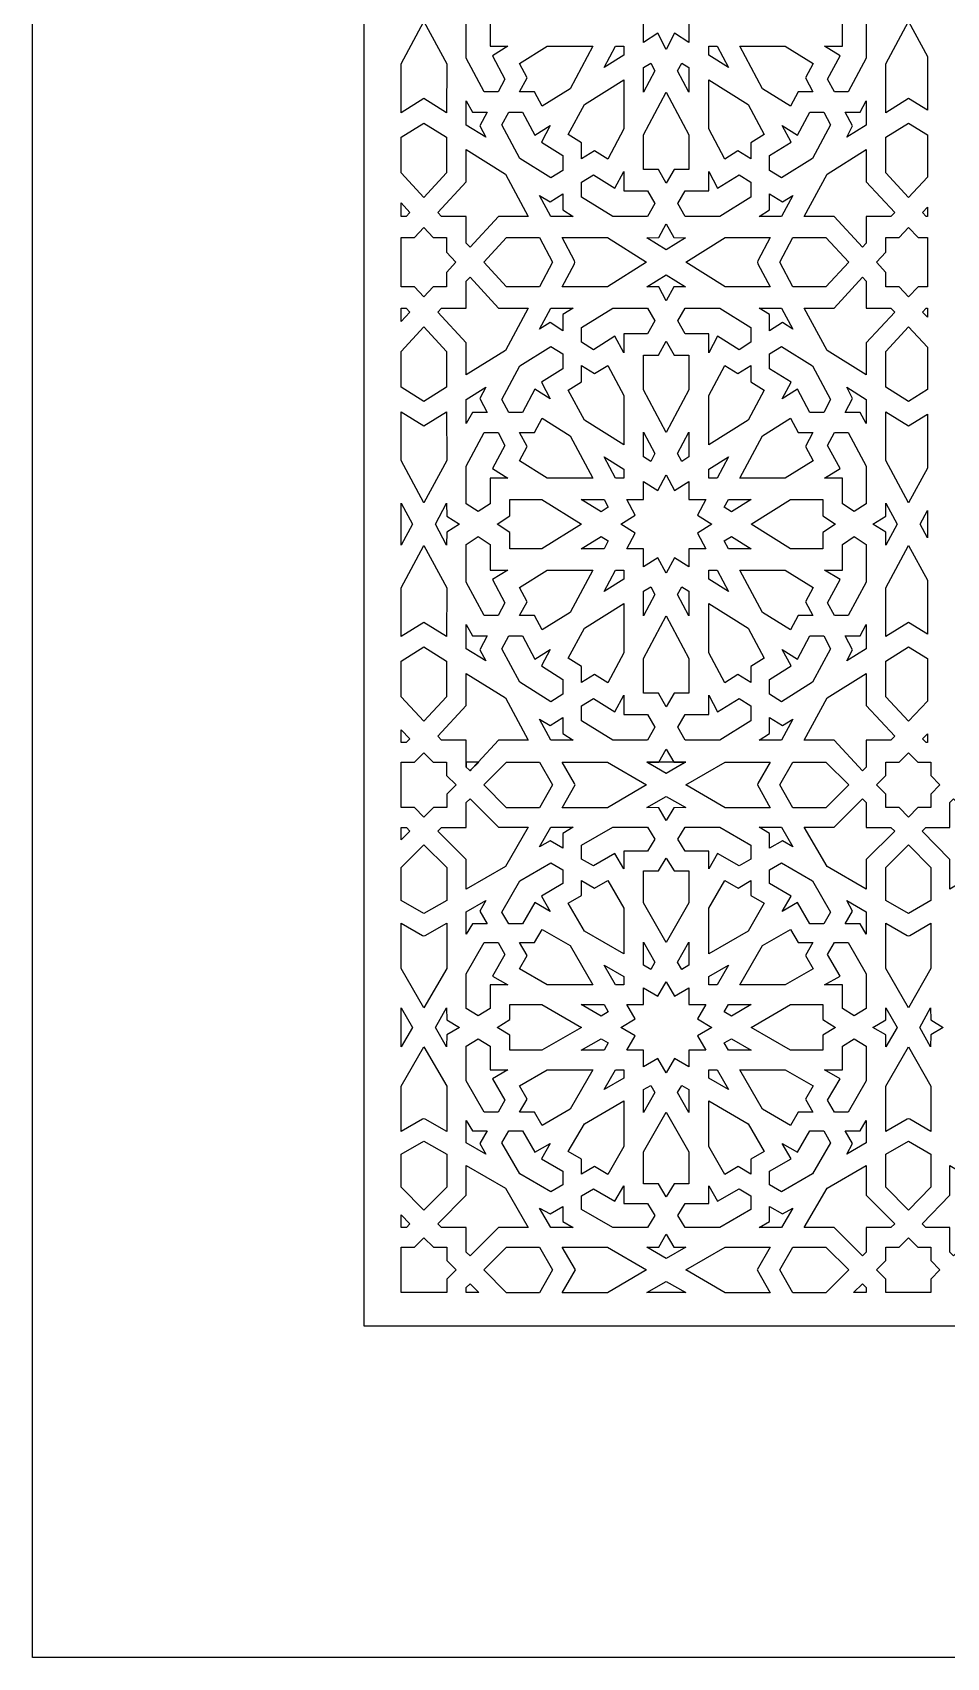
# Model space of a CAD drawing. Extents: x -340 to 340, y -250 to 250.
# Drawn here: x -340 to -202.1, y -250 to -5 of the extents above; entities that cross this region are included whole.
import ezdxf

# ---------------------------------------------------------------- set-up
doc = ezdxf.new("R2010")
doc.units = 0
doc.layers.add('LAYER_1', color=18, linetype='CONTINUOUS')
doc.layers.add('LAYER_10', color=174, linetype='CONTINUOUS')

msp = doc.modelspace()

# ---------------------------------------------------------------- linework, layer by layer
at = {"layer": 'LAYER_1'}
for points in [[(-340, -250), (-340, 100), (-180, 250), (340, 250), (340, -250)], [(-243.13, 5.11), (-240.96, 6.54), (-240.96, 3.67), (-238.44, 3.67), (-239.7, 1.19), (-237.89, 0), (-239.7, -1.19), (-238.44, -3.67), (-240.96, -3.67), (-240.96, -6.54), (-243.13, -5.11), (-244.39, -7.59), (-245.65, -5.11), (-247.83, -6.54), (-247.83, -3.67), (-250.34, -3.67), (-249.08, -1.19), (-250.89, 0), (-249.08, 1.19), (-250.34, 3.67), (-247.83, 3.67), (-247.83, 6.54), (-245.65, 5.11), (-244.39, 7.59)], [(-270.97, -3.24), (-270.97, -7.09), (-268.28, -7.09), (-270.61, -8.54), (-268.74, -12.03), (-269.77, -13.97), (-271.85, -13.97), (-274.56, -8.9), (-274.55, -3.24), (-272.75, -2.05)], [(-214.23, -3.24), (-214.23, -8.9), (-216.93, -13.97), (-219.01, -13.97), (-220.05, -12.03), (-218.17, -8.54), (-220.5, -7.09), (-217.82, -7.09), (-217.82, -3.24), (-216.03, -2.05)], [(-277.51, -9.75), (-277.52, -17.12), (-280.95, -14.98), (-284.39, -17.12), (-284.39, -9.75), (-280.96, -3.37), (-280.95, -3.38), (-280.95, -3.37)], [(-205, -8.62), (-205, -16.74), (-207.83, -14.98), (-211.27, -17.12), (-211.27, -9.75), (-207.84, -3.37), (-207.83, -3.38), (-207.83, -3.37)], [(-255.48, -7.09), (-258.91, -13.51), (-263.11, -16.13), (-264.27, -13.97), (-266.52, -13.97), (-265.39, -11.86), (-266.55, -9.71), (-262.35, -7.09)], [(-250.79, -7.09), (-250.79, -8.45), (-253.77, -10.31), (-252.05, -7.09)], [(-235.01, -10.31), (-237.99, -8.45), (-237.99, -7.09), (-236.73, -7.09)], [(-222.23, -9.71), (-223.39, -11.86), (-222.26, -13.97), (-224.51, -13.97), (-225.67, -16.13), (-229.87, -13.51), (-233.3, -7.09), (-226.44, -7.09)], [(-246.11, -10.79), (-247.83, -14.01), (-247.83, -10.3), (-246.74, -9.62)], [(-240.96, -10.3), (-240.96, -14.01), (-242.68, -10.79), (-242.05, -9.62)], [(-250.79, -19.56), (-253.22, -24.1), (-255.22, -22.85), (-257.17, -24.07), (-257.17, -21.64), (-259.17, -20.39), (-256.74, -15.85), (-250.79, -12.15)], [(-232.04, -15.85), (-229.62, -20.39), (-231.62, -21.64), (-231.62, -24.07), (-233.57, -22.85), (-235.56, -24.1), (-237.99, -19.56), (-237.99, -12.15)], [(-240.96, -20.42), (-240.96, -25.67), (-243.21, -25.66), (-244.39, -27.74), (-245.57, -25.66), (-247.83, -25.67), (-247.83, -20.42), (-244.39, -14)], [(-273.64, -17.01), (-271.4, -17.01), (-272.52, -19.1), (-271.63, -20.8), (-274.55, -18.98), (-274.56, -15.33)], [(-264.2, -20.5), (-261.88, -19.06), (-263.22, -21.56), (-259.98, -23.58), (-259.98, -25.83), (-261.78, -26.94), (-266.47, -24.02), (-269.18, -18.95), (-268.15, -17.01), (-266.07, -17.01)], [(-220.64, -17.01), (-219.6, -18.95), (-222.31, -24.02), (-227.01, -26.94), (-228.8, -25.83), (-228.8, -23.58), (-225.57, -21.56), (-226.9, -19.06), (-224.59, -20.5), (-222.72, -17.01)], [(-214.23, -18.98), (-217.16, -20.8), (-216.27, -19.1), (-217.38, -17.01), (-215.15, -17.01), (-214.23, -15.33)], [(-277.52, -20.82), (-277.52, -26.19), (-280.95, -29.89), (-284.39, -26.19), (-284.39, -20.82), (-280.95, -18.68)], [(-205, -20.44), (-205, -26.84), (-207.83, -29.89), (-211.27, -26.19), (-211.27, -20.82), (-207.83, -18.68)], [(-268.64, -26.36), (-265.23, -32.75), (-269.7, -32.75), (-273.99, -37.39), (-274.55, -36.79), (-274.55, -32.74), (-278.3, -32.74), (-278.85, -32.14), (-274.56, -27.51), (-274.56, -22.67)], [(-214.23, -27.51), (-209.93, -32.14), (-210.49, -32.74), (-214.24, -32.74), (-214.24, -36.79), (-214.79, -37.39), (-219.08, -32.75), (-223.56, -32.75), (-220.14, -26.36), (-214.23, -22.67)], [(-250.79, -28.87), (-247.23, -28.87), (-246.13, -30.8), (-247.24, -32.75), (-252.47, -32.75), (-257.17, -29.83), (-257.17, -27.58), (-255.37, -26.46), (-252.14, -28.49), (-250.79, -25.97)], [(-236.65, -28.49), (-233.41, -26.46), (-231.62, -27.58), (-231.62, -29.83), (-236.31, -32.75), (-241.55, -32.75), (-242.65, -30.8), (-241.55, -28.87), (-237.99, -28.87), (-237.99, -25.97)], [(-259.98, -31.75), (-258.42, -32.75), (-261.8, -32.74), (-263.49, -29.59), (-261.92, -30.55), (-259.98, -29.34)], [(-226.86, -30.55), (-225.29, -29.59), (-226.98, -32.74), (-230.36, -32.75), (-228.8, -31.75), (-228.8, -29.34)], [(-283.06, -32.14), (-283.61, -32.74), (-284.38, -32.74), (-284.38, -30.71)], [(-205, -32.74), (-205.17, -32.74), (-205.73, -32.14), (-205, -31.36)], [(-243.27, -35.94), (-241.47, -35.96), (-244.39, -37.78), (-247.32, -35.96), (-245.51, -35.94), (-244.39, -33.85)], [(-279.54, -35.94), (-277.52, -35.94), (-277.52, -38.11), (-276.11, -39.65), (-277.52, -41.19), (-277.52, -43.36), (-279.54, -43.36), (-280.95, -44.89), (-282.37, -43.36), (-284.38, -43.36), (-284.38, -41.19), (-284.38, -39.65), (-284.38, -38.11), (-284.38, -35.94), (-282.37, -35.94), (-280.95, -34.42)], [(-261.53, -39.65), (-263.52, -43.37), (-268.49, -43.37), (-271.92, -39.65), (-268.49, -35.94), (-263.52, -35.94)], [(-247.35, -39.65), (-253.27, -43.37), (-260.09, -43.37), (-258.22, -39.88), (-258.17, -39.65), (-258.22, -39.43), (-260.09, -35.94), (-253.27, -35.93)], [(-228.69, -35.94), (-230.56, -39.43), (-230.61, -39.65), (-230.56, -39.88), (-228.69, -43.37), (-235.51, -43.37), (-241.44, -39.65), (-235.51, -35.93)], [(-220.3, -35.94), (-216.86, -39.65), (-220.3, -43.37), (-225.27, -43.37), (-227.25, -39.65), (-225.27, -35.94)], [(-206.41, -35.94), (-205, -35.94), (-205, -43.36), (-206.41, -43.36), (-207.83, -44.89), (-209.25, -43.36), (-211.26, -43.36), (-211.26, -41.19), (-212.68, -39.65), (-211.26, -38.11), (-211.26, -35.94), (-209.25, -35.94), (-207.83, -34.42)], [(-241.47, -43.35), (-243.27, -43.36), (-244.39, -45.46), (-245.51, -43.36), (-247.32, -43.35), (-244.39, -41.53)], [(-269.7, -46.56), (-265.23, -46.56), (-268.64, -52.94), (-274.56, -56.63), (-274.56, -51.8), (-278.85, -47.17), (-278.3, -46.57), (-274.55, -46.57), (-274.55, -42.52), (-273.99, -41.92)], [(-214.24, -42.52), (-214.24, -46.57), (-210.49, -46.57), (-209.93, -47.17), (-214.23, -51.8), (-214.23, -56.63), (-220.14, -52.94), (-223.56, -46.56), (-219.08, -46.56), (-214.79, -41.92)], [(-283.61, -46.57), (-283.06, -47.17), (-284.38, -48.6), (-284.38, -46.57)], [(-259.98, -47.55), (-259.98, -49.97), (-261.92, -48.76), (-263.49, -49.72), (-261.8, -46.56), (-258.42, -46.56)], [(-247.24, -46.56), (-246.13, -48.5), (-247.23, -50.44), (-250.79, -50.44), (-250.79, -53.33), (-252.14, -50.82), (-255.37, -52.84), (-257.17, -51.72), (-257.17, -49.48), (-252.47, -46.56)], [(-231.62, -49.48), (-231.62, -51.72), (-233.41, -52.84), (-236.65, -50.82), (-237.99, -53.33), (-237.99, -50.44), (-241.55, -50.44), (-242.65, -48.5), (-241.55, -46.56), (-236.31, -46.56)], [(-226.98, -46.56), (-225.29, -49.72), (-226.86, -48.76), (-228.8, -49.97), (-228.8, -47.55), (-230.36, -46.56)], [(-205, -47.95), (-205.73, -47.17), (-205.17, -46.57), (-205, -46.57)], [(-277.52, -53.12), (-277.52, -58.48), (-280.95, -60.63), (-284.39, -58.48), (-284.39, -53.12), (-280.95, -49.41)], [(-205, -52.47), (-205, -58.86), (-207.83, -60.63), (-211.27, -58.48), (-211.27, -53.12), (-207.83, -49.41)], [(-259.98, -53.48), (-259.98, -55.72), (-263.22, -57.75), (-261.88, -60.25), (-264.2, -58.8), (-266.07, -62.29), (-268.15, -62.29), (-269.18, -60.36), (-266.47, -55.29), (-261.78, -52.36)], [(-243.21, -53.64), (-240.96, -53.64), (-240.96, -58.88), (-244.39, -65.31), (-247.83, -58.88), (-247.83, -53.64), (-245.57, -53.64), (-244.39, -51.57)], [(-222.31, -55.29), (-219.6, -60.36), (-220.64, -62.29), (-222.72, -62.29), (-224.59, -58.8), (-226.9, -60.25), (-225.57, -57.75), (-228.8, -55.72), (-228.8, -53.48), (-227.01, -52.36)], [(-250.79, -59.74), (-250.79, -67.16), (-256.74, -63.45), (-259.17, -58.92), (-257.17, -57.67), (-257.17, -55.24), (-255.22, -56.45), (-253.22, -55.2)], [(-233.57, -56.45), (-231.62, -55.24), (-231.62, -57.67), (-229.62, -58.92), (-232.04, -63.45), (-237.99, -67.16), (-237.99, -59.74), (-235.56, -55.2)], [(-272.52, -60.2), (-271.4, -62.29), (-273.64, -62.29), (-274.56, -63.98), (-274.55, -60.33), (-271.63, -58.51)], [(-214.23, -60.33), (-214.23, -63.98), (-215.15, -62.29), (-217.38, -62.29), (-216.27, -60.2), (-217.16, -58.51)], [(-280.95, -64.33), (-277.52, -62.18), (-277.51, -69.55), (-280.95, -75.93), (-280.95, -75.93), (-280.96, -75.93), (-284.39, -69.55), (-284.39, -62.18)], [(-258.91, -65.8), (-255.48, -72.22), (-262.35, -72.22), (-266.55, -69.6), (-265.39, -67.44), (-266.52, -65.34), (-264.27, -65.34), (-263.11, -63.18)], [(-224.51, -65.34), (-222.26, -65.34), (-223.39, -67.44), (-222.23, -69.6), (-226.44, -72.22), (-233.3, -72.22), (-229.87, -65.8), (-225.67, -63.18)], [(-207.83, -64.33), (-205, -62.56), (-205, -70.68), (-207.83, -75.93), (-207.83, -75.93), (-207.84, -75.93), (-211.27, -69.55), (-211.27, -62.18)], [(-269.77, -65.34), (-268.74, -67.28), (-270.61, -70.77), (-268.28, -72.22), (-270.97, -72.22), (-270.97, -76.07), (-272.75, -77.25), (-274.55, -76.06), (-274.56, -70.41), (-271.85, -65.34)], [(-246.11, -68.51), (-246.74, -69.69), (-247.83, -69.01), (-247.83, -65.29)], [(-240.96, -69.01), (-242.05, -69.69), (-242.68, -68.51), (-240.96, -65.29)], [(-214.23, -70.41), (-214.23, -76.06), (-216.03, -77.25), (-217.82, -76.07), (-217.82, -72.22), (-220.5, -72.22), (-218.17, -70.77), (-220.05, -67.28), (-219.01, -65.34), (-216.93, -65.34)], [(-250.79, -70.86), (-250.79, -72.22), (-252.05, -72.22), (-253.77, -69)], [(-236.73, -72.22), (-237.99, -72.22), (-237.99, -70.86), (-235.01, -69)], [(-243.13, -74.07), (-240.96, -72.71), (-240.96, -75.42), (-238.44, -75.42), (-239.7, -77.78), (-237.52, -79.13), (-239.7, -80.49), (-238.44, -82.84), (-240.96, -82.84), (-240.96, -85.56), (-243.13, -84.2), (-244.39, -86.55), (-245.65, -84.2), (-247.83, -85.56), (-247.83, -82.84), (-250.34, -82.84), (-249.08, -80.49), (-251.26, -79.13), (-249.08, -77.78), (-250.34, -75.42), (-247.83, -75.42), (-247.83, -72.71), (-245.65, -74.07), (-244.39, -71.72)], [(-257.19, -79.13), (-263.14, -82.84), (-268, -82.84), (-267.99, -80.41), (-269.92, -79.13), (-267.99, -77.86), (-268, -75.42), (-263.14, -75.42)], [(-253.14, -76.6), (-254.23, -77.28), (-257.21, -75.42), (-253.77, -75.42)], [(-231.57, -75.42), (-234.56, -77.28), (-235.65, -76.6), (-235.02, -75.42)], [(-220.79, -75.42), (-220.79, -77.86), (-218.87, -79.13), (-220.79, -80.41), (-220.79, -82.84), (-225.64, -82.84), (-231.59, -79.13), (-225.64, -75.42)], [(-282.69, -79.13), (-284.37, -82.3), (-284.38, -81.49), (-284.38, -76.78), (-284.37, -75.97)], [(-277.51, -77.93), (-275.58, -79.13), (-277.51, -80.34), (-277.53, -82.3), (-279.21, -79.13), (-277.53, -75.97)], [(-209.57, -79.13), (-211.25, -82.3), (-211.27, -80.34), (-213.21, -79.13), (-211.27, -77.93), (-211.25, -75.97)], [(-205, -81.19), (-206.09, -79.13), (-205, -77.08)], [(-277.51, -88.72), (-277.52, -96.09), (-280.95, -93.94), (-284.39, -96.09), (-284.39, -88.72), (-280.96, -82.34), (-280.95, -82.34), (-280.95, -82.34)], [(-270.97, -82.2), (-270.97, -86.05), (-268.28, -86.05), (-270.61, -87.5), (-268.74, -90.99), (-269.77, -92.93), (-271.85, -92.93), (-274.56, -87.86), (-274.55, -82.21), (-272.75, -81.01)], [(-253.14, -81.67), (-253.77, -82.84), (-257.21, -82.84), (-254.23, -80.99)], [(-231.57, -82.84), (-235.02, -82.84), (-235.65, -81.67), (-234.56, -80.99)], [(-214.23, -82.21), (-214.23, -87.86), (-216.93, -92.93), (-219.01, -92.93), (-220.05, -90.99), (-218.17, -87.5), (-220.5, -86.05), (-217.82, -86.05), (-217.82, -82.2), (-216.03, -81.01)], [(-205, -87.59), (-205, -95.71), (-207.83, -93.94), (-211.27, -96.09), (-211.27, -88.72), (-207.84, -82.34), (-207.83, -82.34), (-207.83, -82.34)], [(-255.48, -86.05), (-258.91, -92.47), (-263.11, -95.09), (-264.27, -92.93), (-266.52, -92.93), (-265.39, -90.83), (-266.55, -88.67), (-262.35, -86.05)], [(-250.79, -86.05), (-250.79, -87.41), (-253.77, -89.27), (-252.05, -86.05)], [(-235.01, -89.27), (-237.99, -87.41), (-237.99, -86.05), (-236.73, -86.05)], [(-222.23, -88.67), (-223.39, -90.83), (-222.26, -92.93), (-224.51, -92.93), (-225.67, -95.09), (-229.87, -92.47), (-233.3, -86.05), (-226.44, -86.05)], [(-246.11, -89.76), (-247.83, -92.98), (-247.83, -89.26), (-246.74, -88.58)], [(-240.96, -89.26), (-240.96, -92.98), (-242.68, -89.76), (-242.05, -88.58)], [(-250.79, -98.53), (-253.22, -103.07), (-255.22, -101.82), (-257.17, -103.03), (-257.17, -100.6), (-259.17, -99.35), (-256.74, -94.82), (-250.79, -91.11)], [(-240.96, -99.39), (-240.96, -104.63), (-243.21, -104.62), (-244.39, -106.7), (-245.57, -104.62), (-247.83, -104.63), (-247.83, -99.39), (-244.39, -92.96)], [(-232.04, -94.82), (-229.62, -99.35), (-231.62, -100.6), (-231.62, -103.03), (-233.57, -101.82), (-235.56, -103.07), (-237.99, -98.53), (-237.99, -91.11)], [(-273.64, -95.97), (-271.4, -95.97), (-272.52, -98.07), (-271.63, -99.76), (-274.55, -97.94), (-274.56, -94.29)], [(-214.23, -97.94), (-217.16, -99.76), (-216.27, -98.07), (-217.38, -95.97), (-215.15, -95.97), (-214.23, -94.29)], [(-277.52, -99.78), (-277.52, -105.15), (-280.95, -108.86), (-284.39, -105.15), (-284.39, -99.78), (-280.95, -97.64)], [(-264.2, -99.47), (-261.88, -98.02), (-263.22, -100.52), (-259.98, -102.54), (-259.98, -104.79), (-261.78, -105.91), (-266.47, -102.98), (-269.18, -97.91), (-268.15, -95.97), (-266.07, -95.97)], [(-220.64, -95.97), (-219.6, -97.91), (-222.31, -102.98), (-227.01, -105.91), (-228.8, -104.79), (-228.8, -102.54), (-225.57, -100.52), (-226.9, -98.02), (-224.59, -99.47), (-222.72, -95.97)], [(-205, -99.41), (-205, -105.8), (-207.83, -108.86), (-211.27, -105.15), (-211.27, -99.78), (-207.83, -97.64)], [(-268.64, -105.33), (-265.23, -111.71), (-269.7, -111.71), (-272.76, -115.01), (-272.67, -115.01), (-273.85, -116.19), (-272.76, -115.01), (-274.55, -115.01), (-274.55, -111.7), (-278.3, -111.7), (-278.85, -111.1), (-274.56, -106.47), (-274.56, -101.63)], [(-214.23, -106.47), (-209.93, -111.1), (-210.49, -111.7), (-214.24, -111.7), (-214.24, -115.75), (-214.79, -116.35), (-219.08, -111.71), (-223.56, -111.71), (-220.14, -105.33), (-214.23, -101.63)], [(-250.79, -107.83), (-247.23, -107.83), (-246.13, -109.76), (-247.24, -111.71), (-252.47, -111.71), (-257.17, -108.79), (-257.17, -106.55), (-255.37, -105.43), (-252.14, -107.45), (-250.79, -104.94)], [(-236.65, -107.45), (-233.41, -105.43), (-231.62, -106.55), (-231.62, -108.79), (-236.31, -111.71), (-241.55, -111.71), (-242.65, -109.76), (-241.55, -107.83), (-237.99, -107.83), (-237.99, -104.94)], [(-283.06, -111.49), (-283.61, -112.04), (-284.38, -112.04), (-284.38, -110.17)], [(-259.98, -110.72), (-258.42, -111.71), (-261.8, -111.7), (-263.49, -108.55), (-261.92, -109.51), (-259.98, -108.3)], [(-226.86, -109.51), (-225.29, -108.55), (-226.98, -111.7), (-230.36, -111.71), (-228.8, -110.72), (-228.8, -108.3)], [(-205, -112.04), (-205.17, -112.04), (-205.73, -111.49), (-205, -110.76)], [(-279.54, -115.01), (-277.52, -115.01), (-277.52, -117.02), (-276.1, -118.44), (-277.51, -119.86), (-277.51, -121.87), (-279.52, -121.87), (-280.95, -123.29), (-282.37, -121.87), (-284.38, -121.87), (-284.38, -119.86), (-284.39, -119.85), (-284.39, -118.44), (-284.38, -117.02), (-284.38, -115.01), (-282.37, -115.01), (-280.95, -113.6)], [(-274.55, -115.75), (-274.13, -116.2), (-274.55, -115.78), (-274.55, -115.01), (-274.55, -115.01)], [(-261.53, -118.44), (-263.51, -121.88), (-268.48, -121.88), (-271.92, -118.44), (-268.49, -115.01), (-263.52, -115.01)], [(-247.35, -118.44), (-247.36, -118.44), (-247.36, -118.45), (-253.27, -121.88), (-260.09, -121.88), (-258.14, -118.44), (-258.22, -118.24), (-260.09, -115.01), (-253.27, -115)], [(-243.27, -115.01), (-245.51, -115.01), (-245.51, -115.01), (-247.31, -115.03), (-247.32, -115.02), (-246.57, -115.01), (-245.51, -115.01), (-244.39, -113.08)], [(-244.39, -116.7), (-241.47, -115.03), (-241.47, -115.03), (-244.39, -116.71), (-247.32, -115.03), (-247.31, -115.03)], [(-242.21, -115.01), (-241.46, -115.02), (-241.47, -115.03), (-243.27, -115.01), (-243.27, -115.01)], [(-228.69, -115.01), (-230.56, -118.24), (-230.65, -118.44), (-228.7, -121.88), (-235.52, -121.88), (-241.43, -118.45), (-241.43, -118.44), (-241.43, -118.44), (-235.51, -115)], [(-220.3, -115.01), (-216.86, -118.44), (-216.87, -118.44), (-220.3, -121.88), (-225.27, -121.88), (-227.25, -118.44), (-225.27, -115.01)], [(-206.43, -115.01), (-204.49, -115.01), (-204.49, -117.02), (-203.12, -118.44), (-204.49, -119.86), (-204.49, -121.87), (-206.45, -121.87), (-207.83, -123.29), (-209.26, -121.87), (-211.27, -121.87), (-211.27, -119.86), (-212.68, -118.44), (-211.26, -117.02), (-211.26, -115.01), (-209.25, -115.01), (-207.83, -113.6)], [(-273.99, -116.35), (-274.13, -116.2), (-273.99, -116.34), (-273.85, -116.19)], [(-269.7, -124.84), (-265.23, -124.84), (-268.64, -130.75), (-274.56, -134.17), (-274.56, -129.69), (-278.85, -125.4), (-278.3, -124.85), (-274.55, -124.85), (-274.55, -121.1), (-273.99, -120.54)], [(-241.46, -121.86), (-243.27, -121.88), (-244.39, -123.82), (-245.51, -121.88), (-247.32, -121.86), (-244.39, -120.18)], [(-214.24, -121.1), (-214.24, -124.85), (-210.49, -124.85), (-209.93, -125.4), (-214.23, -129.69), (-214.23, -134.17), (-220.14, -130.75), (-223.56, -124.84), (-219.08, -124.84), (-214.79, -120.54)], [(-196.89, -124.84), (-192.53, -124.84), (-195.86, -130.75), (-201.61, -134.17), (-201.61, -129.69), (-205.79, -125.4), (-205.25, -124.85), (-201.6, -124.85), (-201.6, -121.1), (-201.06, -120.54)], [(-283.05, -125.4), (-284.39, -126.74), (-284.39, -124.85), (-283.6, -124.85)], [(-259.98, -125.76), (-259.98, -128), (-261.92, -126.88), (-263.49, -127.77), (-261.8, -124.84), (-258.43, -124.84)], [(-247.24, -124.84), (-246.13, -126.64), (-247.23, -128.43), (-250.79, -128.43), (-250.79, -131.11), (-252.14, -128.79), (-255.37, -130.66), (-257.17, -129.62), (-257.17, -127.54), (-252.47, -124.84)], [(-231.62, -127.54), (-231.62, -129.62), (-233.41, -130.66), (-236.65, -128.79), (-237.99, -131.11), (-237.99, -128.43), (-241.55, -128.43), (-242.65, -126.64), (-241.55, -124.84), (-236.31, -124.84)], [(-226.98, -124.84), (-225.29, -127.77), (-226.86, -126.88), (-228.8, -128), (-228.8, -125.76), (-230.36, -124.84)], [(-277.51, -130.91), (-277.51, -135.88), (-280.95, -137.86), (-284.39, -135.88), (-284.39, -130.91), (-280.95, -127.47)], [(-243.21, -131.4), (-240.96, -131.4), (-240.96, -136.25), (-244.39, -142.2), (-247.83, -136.25), (-247.83, -131.4), (-245.57, -131.4), (-244.39, -129.48)], [(-204.48, -130.91), (-204.48, -135.88), (-207.83, -137.86), (-211.28, -135.88), (-211.28, -130.91), (-207.83, -127.47)], [(-259.98, -131.25), (-259.98, -133.33), (-263.22, -135.2), (-261.88, -137.51), (-264.2, -136.18), (-266.07, -139.41), (-268.15, -139.41), (-269.18, -137.62), (-266.47, -132.92), (-261.78, -130.21)], [(-222.31, -132.92), (-219.6, -137.62), (-220.64, -139.41), (-222.72, -139.41), (-224.59, -136.18), (-226.9, -137.51), (-225.57, -135.2), (-228.8, -133.33), (-228.8, -131.25), (-227, -130.21)], [(-250.79, -137.05), (-250.79, -143.91), (-256.74, -140.48), (-259.17, -136.28), (-257.17, -135.12), (-257.17, -132.87), (-255.22, -134), (-253.22, -132.84)], [(-233.56, -134), (-231.62, -132.87), (-231.62, -135.12), (-229.62, -136.28), (-232.04, -140.48), (-237.99, -143.91), (-237.99, -137.05), (-235.56, -132.84)], [(-272.52, -137.47), (-271.4, -139.41), (-273.64, -139.41), (-274.56, -140.97), (-274.55, -137.59), (-271.63, -135.9)], [(-214.23, -137.59), (-214.23, -140.97), (-215.15, -139.41), (-217.38, -139.41), (-216.27, -137.47), (-217.16, -135.9)], [(-277.51, -146.12), (-280.95, -152.05), (-284.39, -146.12), (-284.39, -139.3), (-281.16, -141.17), (-280.95, -141.22), (-280.74, -141.17), (-277.51, -139.3)], [(-204.48, -146.12), (-207.83, -152.05), (-211.28, -146.12), (-211.28, -139.3), (-208.04, -141.17), (-207.83, -141.22), (-207.63, -141.17), (-204.48, -139.3)], [(-258.91, -142.65), (-255.48, -148.6), (-262.35, -148.6), (-266.55, -146.17), (-265.39, -144.18), (-266.52, -142.23), (-264.27, -142.23), (-263.11, -140.23)], [(-224.51, -142.23), (-222.26, -142.23), (-223.39, -144.18), (-222.23, -146.17), (-226.44, -148.6), (-233.3, -148.6), (-229.87, -142.65), (-225.67, -140.23)], [(-269.77, -142.23), (-268.74, -144.02), (-270.61, -147.26), (-268.28, -148.6), (-270.97, -148.6), (-270.97, -152.16), (-272.75, -153.26), (-274.55, -152.16), (-274.56, -146.92), (-271.85, -142.23)], [(-246.11, -145.17), (-246.74, -146.26), (-247.83, -145.63), (-247.83, -142.18)], [(-240.96, -145.63), (-242.05, -146.26), (-242.68, -145.17), (-240.96, -142.18)], [(-214.23, -146.92), (-214.23, -152.16), (-216.03, -153.26), (-217.82, -152.16), (-217.82, -148.6), (-220.5, -148.6), (-218.17, -147.26), (-220.05, -144.02), (-219.01, -142.23), (-216.93, -142.23)], [(-250.79, -147.34), (-250.79, -148.6), (-252.05, -148.6), (-253.78, -145.62)], [(-236.73, -148.6), (-237.99, -148.6), (-237.99, -147.34), (-235.01, -145.62)], [(-243.13, -150.31), (-240.96, -149.05), (-240.96, -151.57), (-238.44, -151.57), (-239.7, -153.74), (-237.52, -155), (-239.7, -156.26), (-238.44, -158.44), (-240.96, -158.44), (-240.96, -160.95), (-243.13, -159.69), (-244.39, -161.87), (-245.65, -159.69), (-247.83, -160.95), (-247.83, -158.44), (-250.34, -158.44), (-249.08, -156.26), (-251.26, -155), (-249.08, -153.74), (-250.34, -151.57), (-247.83, -151.57), (-247.83, -149.05), (-245.65, -150.31), (-244.39, -148.13)], [(-263.14, -151.57), (-257.19, -155), (-263.14, -158.44), (-268, -158.44), (-267.99, -156.18), (-269.92, -155), (-267.99, -153.82), (-268, -151.57)], [(-253.77, -151.57), (-253.14, -152.66), (-254.23, -153.29), (-257.21, -151.57)], [(-234.56, -153.29), (-235.65, -152.66), (-235.02, -151.57), (-231.57, -151.57)], [(-220.79, -153.82), (-218.87, -155), (-220.79, -156.18), (-220.79, -158.44), (-225.64, -158.44), (-231.59, -155), (-225.64, -151.57), (-220.79, -151.57)], [(-282.68, -155), (-284.37, -157.93), (-284.38, -156.12), (-284.39, -156.12), (-284.39, -155), (-284.39, -153.89), (-284.38, -153.88), (-284.37, -152.08)], [(-277.51, -153.88), (-275.58, -155), (-277.51, -156.12), (-277.53, -157.93), (-279.22, -155), (-277.53, -152.08)], [(-209.57, -155), (-211.25, -157.93), (-211.27, -156.12), (-213.21, -155), (-211.27, -153.88), (-211.25, -152.08)], [(-204.49, -153.88), (-202.61, -155), (-204.49, -156.12), (-204.51, -157.93), (-206.15, -155), (-204.51, -152.08)], [(-270.97, -157.84), (-270.97, -161.4), (-268.28, -161.4), (-270.61, -162.75), (-268.74, -165.98), (-269.77, -167.78), (-271.85, -167.78), (-274.56, -163.08), (-274.55, -157.85), (-272.75, -156.74)], [(-253.14, -157.35), (-253.77, -158.44), (-257.21, -158.44), (-254.23, -156.72)], [(-231.57, -158.44), (-235.02, -158.44), (-235.65, -157.35), (-234.56, -156.72)], [(-214.23, -157.85), (-214.23, -163.08), (-216.93, -167.78), (-219.01, -167.78), (-220.05, -165.98), (-218.17, -162.75), (-220.5, -161.4), (-217.82, -161.4), (-217.82, -157.84), (-216.03, -156.74)], [(-277.51, -163.88), (-277.51, -170.7), (-280.74, -168.83), (-280.95, -168.78), (-281.16, -168.83), (-284.39, -170.7), (-284.39, -163.88), (-280.95, -157.96)], [(-204.48, -163.88), (-204.48, -170.7), (-207.63, -168.83), (-207.83, -168.78), (-208.04, -168.83), (-211.28, -170.7), (-211.28, -163.88), (-207.83, -157.96)], [(-258.91, -167.35), (-263.11, -169.78), (-264.27, -167.78), (-266.52, -167.78), (-265.39, -165.83), (-266.55, -163.83), (-262.35, -161.4), (-255.48, -161.4)], [(-250.79, -162.66), (-253.78, -164.39), (-252.05, -161.4), (-250.79, -161.4)], [(-236.73, -161.4), (-235.01, -164.39), (-237.99, -162.66), (-237.99, -161.4)], [(-226.44, -161.4), (-222.23, -163.83), (-223.39, -165.83), (-222.26, -167.78), (-224.51, -167.78), (-225.67, -169.78), (-229.87, -167.35), (-233.3, -161.4)], [(-246.11, -164.84), (-247.83, -167.82), (-247.83, -164.38), (-246.74, -163.75)], [(-240.96, -164.38), (-240.96, -167.82), (-242.68, -164.84), (-242.05, -163.75)], [(-250.79, -172.96), (-253.22, -177.16), (-255.22, -176), (-257.17, -177.13), (-257.17, -174.88), (-259.17, -173.72), (-256.74, -169.52), (-250.79, -166.09)], [(-232.04, -169.52), (-229.62, -173.72), (-231.62, -174.88), (-231.62, -177.13), (-233.56, -176), (-235.56, -177.16), (-237.99, -172.96), (-237.99, -166.09)], [(-273.64, -170.59), (-271.4, -170.59), (-272.52, -172.53), (-271.63, -174.1), (-274.55, -172.41), (-274.56, -169.03)], [(-240.96, -173.75), (-240.96, -178.61), (-243.21, -178.6), (-244.39, -180.53), (-245.57, -178.6), (-247.83, -178.61), (-247.83, -173.75), (-244.39, -167.8)], [(-214.23, -172.41), (-217.16, -174.1), (-216.27, -172.53), (-217.38, -170.59), (-215.15, -170.59), (-214.23, -169.03)], [(-264.2, -173.83), (-261.88, -172.49), (-263.22, -174.81), (-259.98, -176.68), (-259.98, -178.76), (-261.78, -179.79), (-266.47, -177.08), (-269.18, -172.39), (-268.15, -170.59), (-266.07, -170.59)], [(-220.64, -170.59), (-219.6, -172.39), (-222.31, -177.08), (-227, -179.79), (-228.8, -178.76), (-228.8, -176.68), (-225.57, -174.81), (-226.9, -172.49), (-224.59, -173.83), (-222.72, -170.59)], [(-277.51, -174.13), (-277.51, -179.1), (-280.95, -182.54), (-284.39, -179.1), (-284.39, -174.13), (-280.95, -172.14)], [(-204.48, -174.13), (-204.48, -179.1), (-207.83, -182.54), (-211.28, -179.1), (-211.28, -174.13), (-207.83, -172.14)], [(-268.64, -179.25), (-265.23, -185.17), (-269.7, -185.17), (-273.99, -189.46), (-274.55, -188.91), (-274.55, -185.16), (-278.3, -185.16), (-278.85, -184.6), (-274.56, -180.31), (-274.56, -175.84)], [(-214.23, -180.31), (-209.93, -184.6), (-210.49, -185.16), (-214.24, -185.16), (-214.24, -188.91), (-214.79, -189.46), (-219.08, -185.17), (-223.56, -185.17), (-220.14, -179.25), (-214.23, -175.84)], [(-195.86, -179.25), (-192.53, -185.17), (-196.89, -185.17), (-201.06, -189.46), (-201.6, -188.91), (-201.6, -185.16), (-205.25, -185.16), (-205.79, -184.6), (-201.61, -180.31), (-201.61, -175.84)], [(-250.79, -181.58), (-247.23, -181.58), (-246.13, -183.36), (-247.24, -185.16), (-252.47, -185.17), (-257.17, -182.46), (-257.17, -180.38), (-255.37, -179.35), (-252.14, -181.22), (-250.79, -178.89)], [(-236.65, -181.22), (-233.41, -179.35), (-231.62, -180.38), (-231.62, -182.46), (-236.31, -185.17), (-241.55, -185.16), (-242.65, -183.36), (-241.55, -181.58), (-237.99, -181.58), (-237.99, -178.89)], [(-283.05, -184.6), (-283.6, -185.16), (-284.39, -185.16), (-284.39, -183.26)], [(-259.98, -184.25), (-258.43, -185.17), (-261.8, -185.16), (-263.49, -182.24), (-261.92, -183.13), (-259.98, -182.01)], [(-226.86, -183.13), (-225.29, -182.24), (-226.98, -185.16), (-230.36, -185.17), (-228.8, -184.25), (-228.8, -182.01)], [(-243.27, -188.12), (-241.46, -188.14), (-244.39, -189.83), (-247.32, -188.14), (-245.51, -188.12), (-244.39, -186.19)], [(-279.52, -188.14), (-277.51, -188.14), (-277.51, -190.15), (-276.1, -191.56), (-277.51, -192.98), (-277.51, -194.99), (-279.52, -194.99), (-282.37, -194.99), (-284.38, -194.99), (-284.38, -192.98), (-284.39, -192.98), (-284.39, -191.56), (-284.39, -190.15), (-284.38, -190.15), (-284.38, -188.14), (-282.37, -188.14), (-280.95, -186.72)], [(-261.53, -191.56), (-263.51, -195), (-268.48, -195), (-271.91, -191.56), (-268.48, -188.13), (-263.51, -188.13)], [(-247.36, -191.56), (-247.36, -191.56), (-247.36, -191.57), (-253.26, -195), (-260.09, -195), (-258.1, -191.56), (-260.09, -188.13), (-253.27, -188.13)], [(-228.7, -188.13), (-230.68, -191.56), (-228.7, -195), (-235.52, -195), (-241.43, -191.57), (-241.43, -191.56), (-241.43, -191.56), (-235.52, -188.13)], [(-220.3, -188.13), (-216.87, -191.56), (-220.3, -195), (-225.27, -195), (-227.25, -191.56), (-225.27, -188.13)], [(-206.45, -188.14), (-204.49, -188.14), (-204.49, -190.15), (-203.12, -191.56), (-204.49, -192.98), (-204.49, -194.99), (-206.45, -194.99), (-209.26, -194.99), (-211.27, -194.99), (-211.27, -192.98), (-212.68, -191.56), (-211.27, -190.15), (-211.27, -188.14), (-209.26, -188.14), (-207.83, -186.72)], [(-241.46, -194.98), (-242.21, -194.99), (-246.57, -194.99), (-247.32, -194.98), (-244.39, -193.3)], [(-272.67, -194.99), (-274.55, -194.99), (-274.55, -194.22), (-273.99, -193.67)], [(-214.24, -194.22), (-214.24, -194.99), (-216.12, -194.99), (-214.79, -193.67)]]:
    msp.add_lwpolyline(points, close=True, dxfattribs=at)
at = {"layer": 'LAYER_10'}
msp.add_lwpolyline([(-290, -200), (290, -200), (290, 200), (-160.23, 200), (-290, 78.34)], close=True, dxfattribs=at)

doc.saveas('drawing.dxf')
